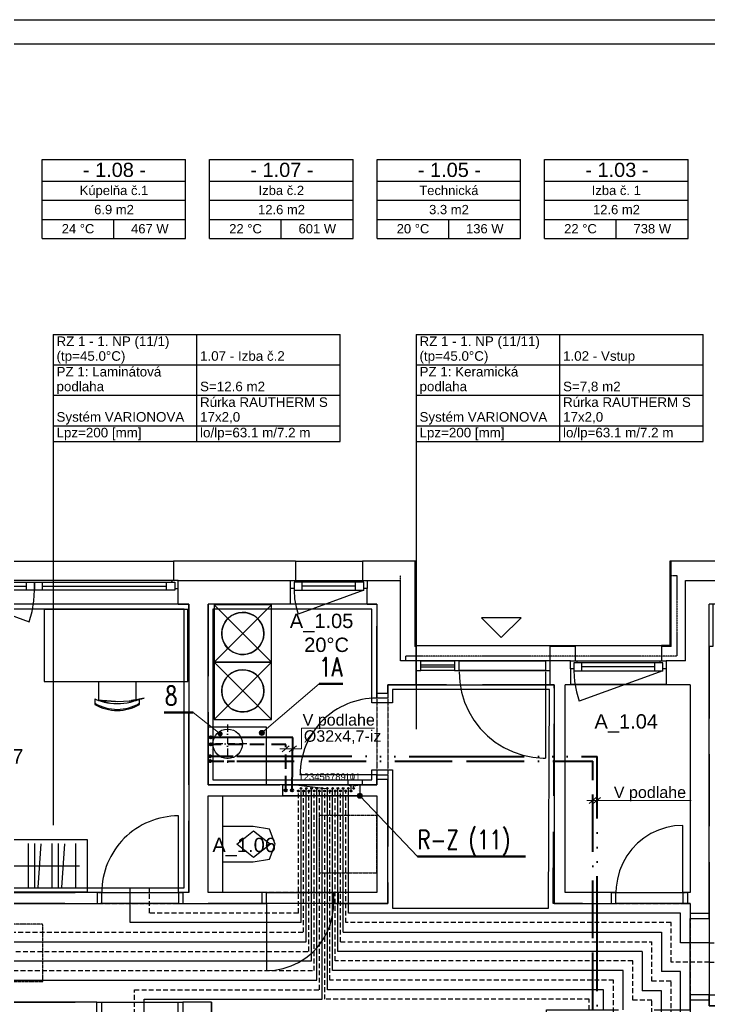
# Model space of a CAD drawing. Header units: millimetres. Extents: x -9498 to 115159, y -2045 to 31741.
# Drawn here: x 4779 to 11984, y 9016 to 19318 of the extents above; entities that cross this region are included whole.
import ezdxf

# ---------------------------------------------------------------- set-up
doc = ezdxf.new("R2010")
doc.units = ezdxf.units.MM
for name, pattern in [('__IARKOVAN___3MM', [6, 3, -3]), ('ACAD_ISO06W100', [36, 24, -3, 0, -3, 0, -3, 0, -3]), ('ACAD_ISO11W100', [33, 12, -3, 12, -3, 0, -3]), ('BODKO__IARKOVAN___3MM', [5, 3, -1, 0, -1]), ('DASH', [75, 50, -25]), ('NAD_ROVINOU_REZU__VIDITE__N___', [6, 3, -1.5, 0, -1.5])]:
    doc.linetypes.add(name, pattern=pattern)
for name, color, linetype in [('1__NP___MIESTNOSTIUK', 7, 'Continuous'), ('1__NP___ROZDE_OVA_E', 7, 'Continuous'), ('DXF_LAYER', 1, 'Continuous'), ('ODVODN__POTRUBIE___PODL__VYK_', 7, 'Continuous'), ('PODLAHOVKA', 7, 'Continuous'), ('POLO_KY', 7, 'Continuous'), ('PR_VODN__POTRUBIE___PODL__VYK_', 7, 'Continuous'), ('TABU_KY', 7, 'Continuous'), ('vyk-vratka-ZARIADENIE', 7, 'Continuous'), ('Z_NA_PRECHODOV_CH_POTRUB_', 7, 'Continuous')]:
    doc.layers.add(name, color=color, linetype=linetype)
doc.layers.add('NETLAC', color=6, linetype='Continuous', plot=False)
for name, color, linetype, lineweight in [('OKRAJOV__DILAT_CIA_PDL', 2, 'Continuous', 30), ('PISMO-R', 6, 'Continuous', 9), ('ROZVOD', 1, 'Continuous', 50), ('vyk-privod-45', 240, 'Continuous', 40), ('vyk-tc-privod', 175, 'ACAD_ISO06W100', 40), ('vyk-tc-vratka', 30, 'ACAD_ISO11W100', 40), ('vyk-vratka_35°C', 132, 'DASH', 40), ('vyk_POPIS', 7, 'Continuous', 20)]:
    doc.layers.add(name, color=color, linetype=linetype, lineweight=lineweight)
doc.styles.add('ARIAL', font='arial.ttf')
doc.styles.add('ISOCPEUR', font='arial.ttf')
doc.styles.add('TEXT125', font='romans.shx', dxfattribs={"width": 0.8, "height": 100})

# ---------------------------------------------------------------- blocks, each defined once
blk = doc.blocks.new('podklad')
at = {"layer": 'DXF_LAYER', "color": 8, "linetype": 'Continuous'}
for p, q in [((13821.995805, -6593.207485), (16221.995805, -6593.207485)), ((17496.996293, -6593.207485), (16221.995805, -6593.207485)), ((16221.995805, -6593.207485), (16221.995805, -6793.207485)), ((17496.996293, -6593.207485), (18196.996293, -6593.207485)), ((17496.996293, -6593.207485), (17496.996293, -6793.207485)), ((18758.996293, -6593.207485), (18196.996293, -6593.207485)), ((18196.996293, -6593.207485), (18196.996293, -6793.207485)), ((18746.996293, -6593.207485), (18746.996293, -7484.883266)), ((18758.996293, -7884.883266), (18758.996293, -6593.207485)), ((22121.996293, -6593.207485), (21409.996293, -6593.207485)), ((21409.996293, -6593.207485), (21409.996293, -7472.883266)), ((21421.996293, -7484.883266), (21421.996293, -6593.207485)), ((16210.995805, -6793.207485), (13832.995805, -6793.207485)), ((16210.995805, -6793.207485), (16200.995805, -6813.207485)), ((16271.995805, -6793.207485), (16210.995805, -6793.207485)), ((16271.995805, -6793.207485), (17446.996293, -6793.207485)), ((16271.995805, -6877.207485), (16271.995805, -6793.207485)), ((17446.996293, -6793.207485), (17507.996293, -6793.207485)), ((17446.996293, -6877.207485), (17446.996293, -6793.207485)), ((17507.996293, -6793.207485), (18185.996293, -6793.207485)), ((17507.996293, -6793.207485), (17516.996293, -6813.207485)), ((18176.996293, -6813.207485), (18185.996293, -6793.207485)), ((18185.996293, -6793.207485), (18246.996293, -6793.207485)), ((18246.996293, -6793.207485), (18596.996293, -6793.207485)), ((18246.996293, -6793.207485), (18246.996293, -6877.207485)), ((18596.996293, -7634.883266), (18596.996293, -6793.207485)), ((21571.996293, -6793.207485), (22071.996293, -6793.207485)), ((21571.996293, -7634.883266), (21571.996293, -6793.207485)), ((13807.995805, -6897.207485), (14713.859574, -7226.914516)), ((14771.995805, -6897.207485), (13807.995805, -6897.207485)), ((13842.995805, -6813.207485), (14771.995805, -6813.207485)), ((13891.995805, -6855.207485), (14687.995805, -6855.207485)), ((14687.995805, -6897.207485), (14687.995805, -6813.207485)), ((14771.995805, -6813.207485), (14771.995805, -6897.207485)), ((14771.995805, -6813.207485), (16200.995805, -6813.207485)), ((14771.995805, -6897.207485), (14771.995805, -6813.207485)), ((16235.995805, -6897.207485), (14771.995805, -6897.207485)), ((14855.995805, -6897.207485), (14855.995805, -6813.207485)), ((14855.995805, -6855.207485), (16151.995805, -6855.207485)), ((16151.995805, -6897.207485), (16151.995805, -6813.207485)), ((16200.995805, -6813.207485), (16235.995805, -6813.207485)), ((16235.995805, -6813.207485), (16235.995805, -6877.207485)), ((16235.995805, -6877.207485), (16235.995805, -6897.207485)), ((16235.995805, -6877.207485), (16271.995805, -6877.207485)), ((16271.995805, -7043.207485), (16271.995805, -6877.207485)), ((17446.996293, -7043.207485), (17446.996293, -6877.207485)), ((17482.996293, -6877.207485), (17446.996293, -6877.207485)), ((17516.996293, -6813.207485), (17482.996293, -6813.207485)), ((17482.996293, -6813.207485), (17482.996293, -6877.207485)), ((17482.996293, -6877.207485), (17482.996293, -6897.207485)), ((17482.996293, -6897.207485), (18210.996293, -6897.207485)), ((18176.996293, -6813.207485), (17516.996293, -6813.207485)), ((18210.996293, -6897.207485), (17526.899613, -7146.19772)), ((17566.996293, -6897.207485), (17566.996293, -6813.207485)), ((18126.996293, -6855.207485), (17566.996293, -6855.207485)), ((18126.996293, -6897.207485), (18126.996293, -6813.207485)), ((18210.996293, -6813.207485), (18176.996293, -6813.207485)), ((18210.996293, -6877.207485), (18210.996293, -6813.207485)), ((18210.996293, -6897.207485), (18210.996293, -6877.207485)), ((18246.996293, -6877.207485), (18210.996293, -6877.207485)), ((18246.996293, -7043.207485), (18246.996293, -6877.207485)), ((16271.995805, -7043.207485), (13771.995805, -7043.207485)), ((14872.041703, -7097.883266), (14872.041703, -7848.328579)), ((16371.995805, -7097.883266), (14872.041703, -7097.883266)), ((16271.995805, -7043.207485), (16384.495805, -7043.207485)), ((16371.995805, -7848.328579), (16371.995805, -7097.883266)), ((16384.495805, -7043.207485), (16384.495805, -10052.883266)), ((17446.996293, -7043.207485), (16584.495805, -7043.207485)), ((16584.495805, -8927.883266), (16584.495805, -7043.207485)), ((17246.996293, -7047.883266), (16646.995805, -7647.883266)), ((16646.995805, -7047.883266), (17246.996293, -7647.883266)), ((17246.996293, -7047.883266), (16646.995805, -7047.883266)), ((16646.995805, -7047.883266), (16646.995805, -7647.883266)), ((17246.996293, -7647.883266), (17246.996293, -7047.883266)), ((18246.996293, -7043.207485), (17446.996293, -7043.207485)), ((18246.996293, -7043.207485), (18346.996293, -7043.207485)), ((18346.996293, -7043.207485), (18346.996293, -7972.883266)), ((22071.996293, -7043.207485), (21821.996293, -7043.207485)), ((21821.996293, -10272.883266), (21821.996293, -7043.207485)), ((19854.708207, -7183.207485), (19443.249223, -7183.207485)), ((19443.249223, -7183.207485), (19648.978715, -7388.936977)), ((19648.978715, -7388.936977), (19854.708207, -7183.207485)), ((18758.996293, -7484.883266), (18746.996293, -7484.883266)), ((18758.996293, -7472.883266), (20158.996293, -7472.883266)), ((20158.996293, -7472.883266), (20421.996293, -7472.883266)), ((20158.996293, -7884.883266), (20158.996293, -7472.883266)), ((20421.996293, -7484.883266), (20158.996293, -7484.883266)), ((20421.996293, -7472.883266), (21321.996293, -7472.883266)), ((20421.996293, -7472.883266), (20421.996293, -7634.883266)), ((21409.996293, -7472.883266), (21321.996293, -7472.883266)), ((21321.996293, -7472.883266), (21321.996293, -7634.883266)), ((21421.996293, -7484.883266), (21321.996293, -7484.883266)), ((17246.996293, -7647.883266), (16646.995805, -8247.883266)), ((16646.995805, -7647.883266), (17246.996293, -8247.883266)), ((17246.996293, -7647.883266), (16646.995805, -7647.883266)), ((16646.995805, -7647.883266), (16646.995805, -8247.883266)), ((16646.995805, -7647.883266), (17246.996293, -7647.883266)), ((17246.996293, -8247.883266), (17246.996293, -7647.883266)), ((18758.996293, -7634.883266), (18596.996293, -7634.883266)), ((18758.995317, -7634.883266), (18758.995317, -7734.883266)), ((18808.995317, -7634.883266), (18758.995317, -7634.883266)), ((20158.996293, -7634.086391), (18758.996293, -7634.086391)), ((18808.995317, -7734.883266), (18808.995317, -7634.883266)), ((18808.995317, -7634.883266), (19158.995317, -7634.883266)), ((18808.995317, -7674.883266), (19158.995317, -7674.883266)), ((18808.995317, -7694.883266), (19158.995317, -7694.883266)), ((19208.995317, -7634.883266), (19158.995317, -7634.883266)), ((19158.995317, -7634.883266), (19158.995317, -7734.883266)), ((19208.995317, -7734.883266), (19208.995317, -7634.883266)), ((19208.995317, -7634.883266), (20108.996293, -7634.883266)), ((20158.996293, -7634.883266), (20108.996293, -7634.883266)), ((20108.996293, -7634.883266), (20108.996293, -7734.883266)), ((20201.996293, -7634.883266), (20158.996293, -7634.883266)), ((20158.996293, -7734.883266), (20158.996293, -7634.883266)), ((20201.996293, -7634.086391), (20201.996293, -7634.883266)), ((20316.996293, -7634.086391), (20201.996293, -7634.086391)), ((20316.996293, -7634.883266), (20316.996293, -7634.086391)), ((20371.996293, -7634.883266), (20316.996293, -7634.883266)), ((20371.996293, -7634.883266), (20432.996293, -7634.883266)), ((20371.996293, -7718.883266), (20371.996293, -7634.883266)), ((20371.996293, -7718.883266), (20371.996293, -7876.957485)), ((20407.996293, -7718.883266), (20371.996293, -7718.883266)), ((20441.996293, -7654.883266), (20407.996293, -7654.883266)), ((20407.996293, -7654.883266), (20407.996293, -7718.883266)), ((20407.996293, -7718.883266), (20407.996293, -7738.883266)), ((20432.996293, -7634.883266), (21310.996293, -7634.883266)), ((20432.996293, -7634.883266), (20441.996293, -7654.883266)), ((21301.996293, -7654.883266), (20441.996293, -7654.883266)), ((20491.996293, -7738.883266), (20491.996293, -7654.883266)), ((21251.996293, -7696.883266), (20491.996293, -7696.883266)), ((21251.996293, -7738.883266), (21251.996293, -7654.883266)), ((21301.996293, -7654.883266), (21310.996293, -7634.883266)), ((21335.996293, -7654.883266), (21301.996293, -7654.883266)), ((21310.996293, -7634.883266), (21371.996293, -7634.883266)), ((21335.996293, -7718.883266), (21335.996293, -7654.883266)), ((21335.996293, -7738.883266), (21335.996293, -7718.883266)), ((21371.996293, -7718.883266), (21335.996293, -7718.883266)), ((21571.996293, -7634.883266), (21371.996293, -7634.883266)), ((21371.996293, -7634.883266), (21371.996293, -7718.883266)), ((21371.996293, -7718.883266), (21371.996293, -7876.957485)), ((18758.995317, -7734.883266), (18808.995317, -7734.883266)), ((19158.995317, -7734.883266), (18808.995317, -7734.883266)), ((19158.995317, -7734.883266), (19208.995317, -7734.883266)), ((20108.996293, -7734.883266), (19208.995317, -7734.883266)), ((19208.996293, -7734.883266), (20108.996293, -7734.883266)), ((20108.996293, -7734.883266), (20158.996293, -7734.883266)), ((20108.996293, -7749.883266), (20108.996293, -8649.883266)), ((20407.996293, -7738.883266), (21335.996293, -7738.883266)), ((21335.996293, -7738.883266), (20463.961137, -8056.277798)), ((14872.041703, -7848.328579), (16371.995805, -7848.328579)), ((15439.728227, -7848.328579), (15439.728227, -8041.707485)), ((15831.728227, -8041.707485), (15831.728227, -7848.328579)), ((18461.996293, -7972.883266), (18461.996293, -7884.883266)), ((18461.996293, -7884.883266), (18758.996293, -7884.883266)), ((18758.995317, -7884.883266), (20158.996293, -7884.883266)), ((20158.996293, -7884.883266), (20201.996293, -7884.883266)), ((20201.996293, -7884.883266), (20201.996293, -10167.883266)), ((20316.996293, -10052.883266), (20316.996293, -7884.883266)), ((21621.996293, -7884.883266), (20316.996293, -7884.883266)), ((20371.996293, -7876.957485), (21371.996293, -7876.957485)), ((21621.996293, -7884.883266), (21621.996293, -10052.883266)), ((15402.746293, -8032.13522), (15402.746293, -8088.996548)), ((15868.71016, -8088.996548), (15868.71016, -8032.13522)), ((18346.996293, -7972.883266), (18461.996293, -7972.883266)), ((18346.996293, -8022.883266), (18346.996293, -7972.883266)), ((18461.996293, -8022.883266), (18346.996293, -8022.883266)), ((18461.996293, -7972.883266), (18461.996293, -8022.883266)), ((15485.824418, -8048.60397), (15476.941117, -8058.503384)), ((15498.641313, -8064.16354), (15510.02559, -8051.477016)), ((15761.431352, -8051.477016), (15772.815629, -8064.16354)), ((15794.515824, -8058.503384), (15785.632035, -8048.60397)), ((16646.995805, -8247.883266), (17246.996293, -8247.883266)), ((18346.996293, -8822.883266), (17546.996293, -8822.883266)), ((18346.996293, -8822.883266), (18461.996293, -8822.883266)), ((18346.996293, -8872.883266), (18346.996293, -8822.883266)), ((18461.996293, -8822.883266), (18461.996293, -8872.883266)), ((18346.996293, -8927.883266), (16584.495805, -8927.883266)), ((18346.996293, -8872.883266), (18346.996293, -8927.883266)), ((18461.996293, -8872.883266), (18346.996293, -8872.883266)), ((18461.996293, -10167.883266), (18461.996293, -8872.883266)), ((16584.495805, -10052.883266), (16584.495805, -9042.883266)), ((16584.495805, -9042.883266), (18346.996293, -9042.883266)), ((16734.495805, -9042.883266), (16734.495805, -10052.883266)), ((18346.996293, -9042.883266), (18346.996293, -10052.883266)), ((16274.495805, -10052.883266), (16274.495805, -9252.883266)), ((17054.496293, -9363.905727), (16734.495805, -9363.905727)), ((21546.996293, -10052.883266), (21546.996293, -9352.883266)), ((13196.995805, -9497.883266), (15321.995805, -9497.883266)), ((14710.120805, -10002.883266), (14710.120805, -9542.883266)), ((14775.745805, -10002.883266), (14775.745805, -9542.883266)), ((14809.701859, -10002.32272), (14841.78975, -9543.443813)), ((14955.745805, -10002.883266), (14955.745805, -9542.883266)), ((15021.370805, -10002.883266), (15021.370805, -9542.883266)), ((15055.326859, -10002.32272), (15087.41475, -9543.443813)), ((15201.370805, -10002.883266), (15201.370805, -9542.883266)), ((15321.995805, -9497.883266), (15321.995805, -10047.883266)), ((13276.995805, -9772.883266), (15241.995805, -9772.883266)), ((16734.495805, -9731.860806), (17054.495317, -9731.860806)), ((15424.495805, -10052.883266), (12194.495805, -10052.883266)), ((15321.995805, -10047.883266), (13196.995805, -10047.883266)), ((15474.495805, -10052.883266), (15424.495805, -10052.883266)), ((15424.495805, -10052.883266), (15424.495805, -10167.883266)), ((15474.495805, -10052.883266), (16274.495805, -10052.883266)), ((15474.495805, -10167.883266), (15474.495805, -10052.883266)), ((16324.495805, -10052.883266), (16274.495805, -10052.883266)), ((16274.495805, -10052.883266), (16274.495805, -10167.883266)), ((16384.495805, -10052.883266), (16324.495805, -10052.883266)), ((16324.495805, -10167.883266), (16324.495805, -10052.883266)), ((16734.495805, -10052.883266), (16584.495805, -10052.883266)), ((17146.996293, -10052.883266), (16734.495805, -10052.883266)), ((17196.996293, -10052.883266), (17146.996293, -10052.883266)), ((17146.996293, -10052.883266), (17146.996293, -10167.883266)), ((17196.996293, -10052.883266), (17896.996293, -10052.883266)), ((17196.996293, -10167.883266), (17196.996293, -10052.883266)), ((17946.996293, -10052.883266), (17896.996293, -10052.883266)), ((17896.996293, -10052.883266), (17896.996293, -10167.883266)), ((18346.996293, -10052.883266), (17946.996293, -10052.883266)), ((17946.996293, -10167.883266), (17946.996293, -10052.883266)), ((20796.996293, -10052.883266), (20316.996293, -10052.883266)), ((20846.996293, -10052.883266), (20796.996293, -10052.883266)), ((20796.996293, -10052.883266), (20796.996293, -10167.883266)), ((20846.996293, -10052.883266), (21546.996293, -10052.883266)), ((20846.996293, -10167.883266), (20846.996293, -10052.883266)), ((21596.996293, -10052.883266), (21546.996293, -10052.883266)), ((21546.996293, -10052.883266), (21546.996293, -10167.883266)), ((21621.996293, -10052.883266), (21596.996293, -10052.883266)), ((21596.996293, -10167.883266), (21596.996293, -10052.883266)), ((12194.495805, -10167.883266), (15424.495805, -10167.883266)), ((15424.495805, -10167.883266), (15474.495805, -10167.883266)), ((16274.495805, -10167.883266), (15474.495805, -10167.883266)), ((16274.495805, -10167.883266), (16324.495805, -10167.883266)), ((16324.495805, -10167.883266), (17146.996293, -10167.883266)), ((17146.996293, -10167.883266), (17196.996293, -10167.883266)), ((17896.996293, -10167.883266), (17196.996293, -10167.883266)), ((17196.996293, -10167.883266), (17196.996293, -10867.883266)), ((17896.996293, -10167.883266), (17946.996293, -10167.883266)), ((17946.996293, -10167.883266), (18461.996293, -10167.883266)), ((20201.996293, -10167.883266), (20796.996293, -10167.883266)), ((20796.996293, -10167.883266), (20846.996293, -10167.883266)), ((21546.996293, -10167.883266), (20846.996293, -10167.883266)), ((21546.996293, -10167.883266), (21596.996293, -10167.883266)), ((21596.996293, -10167.883266), (21621.996293, -10167.883266)), ((21621.996293, -10167.883266), (21621.996293, -10272.883266)), ((21821.996293, -10272.883266), (21621.996293, -10272.883266)), ((21621.996293, -10272.883266), (21621.996293, -10322.883266)), ((21821.996293, -10322.883266), (21821.996293, -10272.883266)), ((21621.996293, -11122.883266), (21621.996293, -10322.883266)), ((21621.996293, -10322.883266), (21821.996293, -10322.883266)), ((21821.996293, -10322.883266), (21821.996293, -11122.883266)), ((21821.996293, -11122.883266), (21621.996293, -11122.883266)), ((21621.996293, -11122.883266), (21621.996293, -11172.883266)), ((21821.996293, -11172.883266), (21821.996293, -11122.883266)), ((21821.996293, -11122.883266), (22621.996293, -11122.883266)), ((15421.995805, -11197.883266), (13696.995805, -11197.883266)), ((15421.995805, -11197.883266), (15471.995805, -11197.883266)), ((15421.995805, -11397.883266), (15421.995805, -11197.883266)), ((15471.995805, -11197.883266), (16271.995805, -11197.883266)), ((15471.995805, -11197.883266), (15471.995805, -11397.883266)), ((16271.995805, -11197.883266), (16321.995805, -11197.883266)), ((16271.995805, -11397.883266), (16271.995805, -11197.883266)), ((16621.995805, -11197.883266), (16321.995805, -11197.883266)), ((16321.995805, -11197.883266), (16321.995805, -11397.883266)), ((16621.995805, -11837.883266), (16621.995805, -11197.883266)), ((21621.996293, -11172.883266), (21621.996293, -11435.383266)), ((21621.996293, -11172.883266), (21821.996293, -11172.883266)), ((21821.996293, -11235.383266), (21821.996293, -11172.883266)), ((24821.996293, -11235.383266), (21821.996293, -11235.383266))]:
    blk.add_line(p, q, dxfattribs=at)
at = {"layer": 'DXF_LAYER', "color": 8, "linetype": 'NAD_ROVINOU_REZU__VIDITE__N___'}
for p, q in [((18596.996293, -7634.086391), (18596.996293, -6743.207485)), ((21411.996293, -6743.207485), (21484.496293, -6743.207485)), ((21484.496293, -6743.207485), (21484.496293, -7584.883266)), ((21484.496293, -7584.883266), (18646.996293, -7584.883266)), ((18646.996293, -7584.883266), (18646.996293, -7634.086391)), ((18646.996293, -7634.086391), (18596.996293, -7634.086391))]:
    blk.add_line(p, q, dxfattribs=at)
at = {"layer": 'DXF_LAYER', "color": 8, "linetype": 'BODKO__IARKOVAN___3MM'}
for p, q in [((18346.996293, -7972.883266), (18346.996293, -8872.883266)), ((18461.996293, -7972.883266), (18461.996293, -8872.883266)), ((15424.495805, -10052.883266), (16324.495805, -10052.883266)), ((17946.996293, -10052.883266), (17146.996293, -10052.883266)), ((20796.996293, -10052.883266), (21596.996293, -10052.883266)), ((15424.495805, -10167.883266), (16324.495805, -10167.883266)), ((17946.996293, -10167.883266), (17146.996293, -10167.883266)), ((20796.996293, -10167.883266), (21596.996293, -10167.883266)), ((21621.996293, -10272.883266), (21621.996293, -11172.883266)), ((21821.996293, -10272.883266), (21821.996293, -11172.883266)), ((15421.995805, -11197.883266), (16321.995805, -11197.883266))]:
    blk.add_line(p, q, dxfattribs=at)
at = {"layer": 'DXF_LAYER', "color": 8, "linetype": '__IARKOVAN___3MM'}
for p, q in [((17746.996293, -9247.883266), (17746.996293, -9847.883266)), ((18346.996293, -9247.883266), (17746.996293, -9247.883266)), ((18346.996293, -9847.883266), (18346.996293, -9247.883266)), ((17746.996293, -9847.883266), (18346.996293, -9847.883266)), ((14859.495805, -10382.883266), (14259.495805, -10382.883266)), ((14859.495805, -10982.883266), (14859.495805, -10382.883266)), ((14259.495805, -10982.883266), (14859.495805, -10982.883266))]:
    blk.add_line(p, q, dxfattribs=at)
at = {"layer": 'DXF_LAYER', "color": 8, "linetype": 'Continuous'}
for points in [[(14713.859574, -7226.915493), (14746.274613, -7118.406704), (14746.274613, -7118.406704), (14765.740922, -7006.845181), (14771.995805, -6897.207485)], [(17482.996293, -6897.207485), (17488.518754, -6986.710415), (17488.518754, -6986.710415), (17505.004106, -7074.855923), (17526.899613, -7146.19772)], [(17166.996293, -7347.883266), (17163.561723, -7309.162563), (17163.561723, -7309.162563), (17153.36641, -7271.651821), (17136.728715, -7236.519985), (17114.166215, -7204.865688), (17086.384965, -7177.675259), (17054.253129, -7155.800259), (17018.771684, -7139.921352), (16981.049027, -7130.534634), (16942.263871, -7127.934048), (16903.627152, -7132.200649), (16866.342973, -7143.200649), (16831.577348, -7160.590298), (16800.415727, -7183.827602), (16773.829789, -7212.186977), (16752.650102, -7244.783657), (16737.538285, -7280.59811), (16728.965531, -7318.513149), (16727.199906, -7357.345181), (16732.296098, -7395.88229), (16744.095414, -7432.920376), (16762.229692, -7467.304165), (16786.132035, -7497.958462), (16815.05684, -7523.928188), (16848.100785, -7544.401821), (16884.231645, -7558.739712), (16922.322465, -7566.495571), (16961.183793, -7567.425259), (16999.602738, -7561.501431), (17036.378129, -7548.907681), (17070.363481, -7530.03854), (17100.49727, -7505.481899), (17125.839067, -7476.005337), (17145.596879, -7442.528774), (17159.154496, -7406.097134), (17166.08809, -7367.84811), (17166.996293, -7347.883266)], [(17166.996293, -7947.883266), (17163.561723, -7909.162563), (17163.561723, -7909.162563), (17153.36641, -7871.651821), (17136.728715, -7836.519985), (17114.166215, -7804.865688), (17086.384965, -7777.675259), (17054.253129, -7755.800259), (17018.771684, -7739.921352), (16981.049027, -7730.534634), (16942.263871, -7727.934048), (16903.627152, -7732.200649), (16866.342973, -7743.200649), (16831.577348, -7760.590298), (16800.415727, -7783.827602), (16773.829789, -7812.186977), (16752.650102, -7844.783657), (16737.538285, -7880.59811), (16728.965531, -7918.513149), (16727.199906, -7957.345181), (16732.296098, -7995.88229), (16744.095414, -8032.920376), (16762.229692, -8067.304165), (16786.132035, -8097.958462), (16815.05684, -8123.928188), (16848.100785, -8144.401821), (16884.231645, -8158.739712), (16922.322465, -8166.495571), (16961.183793, -8167.425259), (16999.602738, -8161.501431), (17036.378129, -8148.907681), (17070.363481, -8130.03854), (17100.49727, -8105.481899), (17125.839067, -8076.005337), (17145.596879, -8042.528774), (17159.154496, -8006.097134), (17166.08809, -7967.84811), (17166.996293, -7947.883266)], [(19208.996293, -7749.883266), (19215.346879, -7856.612759), (19215.346879, -7856.612759), (19234.30977, -7961.835415), (19265.617387, -8064.067837), (19308.827348, -8161.864712), (19363.329301, -8253.849087), (19428.355668, -8338.720181), (19502.987504, -8415.280727), (19586.172074, -8482.450649), (19676.735551, -8539.281704), (19773.398637, -8584.97311), (19874.799027, -8618.877407), (19979.504106, -8640.519009), (20086.036332, -8649.590298), (20108.99727, -8649.883266)], [(20407.996293, -7738.883266), (20414.469926, -7848.301235), (20414.469926, -7848.301235), (20433.799027, -7956.192837), (20463.961137, -8056.277798)], [(15761.430863, -8051.477016), (15893.160356, -8029.559048), (15785.632035, -8048.60397)], [(15785.632035, -8048.60397), (15916.876176, -8023.945766), (15831.728227, -8041.707485)], [(15439.728227, -8041.707485), (15572.442094, -8056.540493), (15485.824418, -8048.60397)], [(15476.940629, -8058.503384), (15550.612504, -8074.204556), (15498.640824, -8064.16354)], [(15485.824418, -8048.60397), (15619.024125, -8058.134243), (15510.02559, -8051.477016)], [(15510.02559, -8051.477016), (15643.395219, -8058.22897), (15643.395219, -8058.22897), (15761.430863, -8051.477016)], [(15772.815629, -8064.16354), (15844.770707, -8041.881313), (15794.515824, -8058.503384)], [(21546.996293, -9352.883266), (21460.14766, -9358.29147), (21460.14766, -9358.29147), (21374.640824, -9374.434048), (21291.797074, -9401.060024), (21212.89766, -9437.759243), (21139.160356, -9483.963345), (21071.725785, -9538.958462), (21011.635942, -9601.895962), (20959.818559, -9671.802212), (20917.075395, -9747.59811), (20884.065629, -9828.110806), (20861.300004, -9912.097134), (20849.131059, -9998.259243), (20846.996293, -10052.883266)], [(17196.996293, -10867.883266), (17283.844926, -10862.475063), (17283.844926, -10862.475063), (17369.351762, -10846.332485), (17452.194535, -10819.706509), (17531.094926, -10783.008266), (17604.831254, -10736.804165), (17672.265824, -10681.808071), (17732.356645, -10618.870571), (17784.174027, -10548.964321), (17826.917192, -10473.169399), (17859.926957, -10392.655727), (17882.692582, -10308.669399), (17894.861527, -10222.508266), (17896.996293, -10167.883266)]]:
    blk.add_lwpolyline(points, dxfattribs=at)
for points in [[(17285.395707, -9547.883266, 0), (17226.729692, -9391.471157, 0), (17054.496293, -9363.905727, 0)], [(16885.325395, -9547.883266, 0), (17060.360551, -9409.872524, 0)], [(17060.360551, -9409.872524, 0), (17235.395707, -9547.883266, 0)], [(17060.360551, -9685.894009, 0), (16885.325395, -9547.883266, 0)], [(17054.495317, -9731.860806, 0), (17226.729692, -9704.295376, 0), (17285.395707, -9547.883266, 0)], [(17235.395707, -9547.883266, 0), (17060.360551, -9685.894009, 0)]]:
    blk.add_polyline3d(points, dxfattribs=at)
for centre, radius, start, end in [((15635.728227, -7494.143032), 586.27301, 246.584555, 254.285621), ((15635.728227, -7494.143032), 586.27301, 285.714381, 293.415446), ((18346.996293, -8822.883266), 800, 89.999992, 180.000001), ((15635.728227, -7680.543423), 459.842987, 239.558694, 300.441307), ((15635.728227, -7692.543423), 459.842987, 239.558694, 300.441307), ((15635.728227, -7494.143032), 586.27301, 256.477428, 283.522573), ((16274.495805, -10052.883266), 800, 90.000003, 180.000005)]:
    blk.add_arc(centre, radius, start, end, dxfattribs=at)
blk = doc.blocks.new('N25')
at = {"layer": 'vyk-vratka-ZARIADENIE', "lineweight": 30}
blk.add_circle((42085, 49599), 154, dxfattribs=at)
blk.add_circle((42085, 49599), 154, dxfattribs=at)
blk = doc.blocks.new('UK_VALUL')
at = {"layer": 'PISMO-R'}
h = blk.add_hatch(color=0, dxfattribs=at)
h.dxf.hatch_style = 1
h.paths.add_polyline_path([(6880.9, 11835.6, 0.3240802), (6899, 11860.5, 0.4142136), (6872.7, 11886.7), (6872.7, 11860.5)])
h.paths.add_polyline_path([(6880.9, 11835.6), (6872.7, 11860.5), (6846.5, 11860.5, 0.5104825)])
h.paths.add_polyline_path([(6846.5, 11860.5), (6872.7, 11860.5), (6872.7, 11886.7, 0.4142136)])
h = blk.add_hatch(color=0, dxfattribs=at)
h.dxf.hatch_style = 1
h.paths.add_polyline_path([(7300.3, 11894.6, 0.3240802), (7282.2, 11869.7, 0.4142136), (7308.5, 11843.5), (7308.5, 11869.7)])
h.paths.add_polyline_path([(7300.3, 11894.6), (7308.5, 11869.7), (7334.7, 11869.7, 0.5104825)])
h.paths.add_polyline_path([(7334.7, 11869.7), (7308.5, 11869.7), (7308.5, 11843.5, 0.4142136)])
h = blk.add_hatch(color=0, dxfattribs=at)
h.dxf.hatch_style = 1
h.paths.add_polyline_path([(7300.3, 11894.6, 0.3240802), (7282.2, 11869.7, 0.4142136), (7308.5, 11843.5), (7308.5, 11869.7)])
h.paths.add_polyline_path([(7300.3, 11894.6), (7308.5, 11869.7), (7334.7, 11869.7, 0.5104825)])
h.paths.add_polyline_path([(7334.7, 11869.7), (7308.5, 11869.7), (7308.5, 11843.5, 0.4142136)])
h = blk.add_hatch(color=0, dxfattribs=at)
h.dxf.hatch_style = 1
h.paths.add_polyline_path([(8339.7, 11238.8, -0.3240802), (8357.8, 11213.9, -0.4142136), (8331.5, 11187.6), (8331.5, 11213.9)])
h.paths.add_polyline_path([(8339.7, 11238.8), (8331.5, 11213.9), (8305.3, 11213.9, -0.5104825)])
h.paths.add_polyline_path([(8305.3, 11213.9), (8331.5, 11213.9), (8331.5, 11187.6, -0.4142136)])
h = blk.add_hatch(color=0, dxfattribs=at)
h.dxf.hatch_style = 1
h.paths.add_polyline_path([(8339.7, 11238.8, -0.3240802), (8357.8, 11213.9, -0.4142136), (8331.5, 11187.6), (8331.5, 11213.9)])
h.paths.add_polyline_path([(8339.7, 11238.8), (8331.5, 11213.9), (8305.3, 11213.9, -0.5104825)])
h.paths.add_polyline_path([(8305.3, 11213.9), (8331.5, 11213.9), (8331.5, 11187.6, -0.4142136)])
at = {"linetype": 'BODKO__IARKOVAN___3MM', "ltscale": 25}
for p, q in [((6950.6, 11956.9), (6950.6, 11556.9)), ((7150.6, 11756.9), (6750.6, 11756.9))]:
    blk.add_line(p, q, dxfattribs=at)
at = {"lineweight": 30}
blk.add_lwpolyline([(7359, 11928.9), (6746.5, 11928.9), (6746.5, 11328.9), (7359, 11328.9)], close=True, dxfattribs=at)
at = {"layer": '1__NP___ROZDE_OVA_E', "color": 172, "linetype": 'DASH'}
for p, q in [((6785.5, 11697), (6784.5, 11697)), ((7625.4, 11269.6), (7624.4, 11269.6)), ((7635.5, 11270.2), (7634.5, 11270.2)), ((7635.5, 11270.2), (7634.5, 11270.2)), ((8322.5, 11270.2), (8323.5, 11270.2))]:
    blk.add_line(p, q, dxfattribs=at)
at = {"layer": '1__NP___ROZDE_OVA_E', "color": 92}
for p, q in [((7504.5, 11329.2), (7504.5, 11329.2)), ((7576.5, 11329.2), (7576.5, 11329.2)), ((8381.5, 11329.2), (8381.5, 11329.2)), ((8509.5, 11329.2), (8509.5, 11329.2)), ((8339.6, 11199.2), (8339.6, 11199.2)), ((8509.5, 11199.2), (8509.5, 11199.2))]:
    blk.add_line(p, q, dxfattribs=at)
at = {"layer": '1__NP___ROZDE_OVA_E', "color": 12}
for p, q in [((7635.5, 11290.2), (7634.5, 11290.2)), ((7635.5, 11290.2), (7634.5, 11290.2)), ((8322.5, 11290.2), (8323.5, 11290.2))]:
    blk.add_line(p, q, dxfattribs=at)
at = {"layer": '1__NP___ROZDE_OVA_E', "color": 92}
for points in [[(7576.5, 11329.2), (8331.5, 11329.2), (8331.5, 11213.9), (7526.5, 11213.9), (7526.5, 11329.2)], [(7526.5, 11329.2), (8331.5, 11329.2), (8331.5, 11213.9), (7526.5, 11213.9), (7526.5, 11329.2)]]:
    blk.add_lwpolyline(points, dxfattribs=at)
at = {"layer": 'DXF_LAYER', "color": 9, "linetype": 'Continuous'}
blk.add_line((7346.5, 11328.9), (6746.5, 11328.9), dxfattribs=at)
blk.add_line((7346.5, 11328.9), (6746.5, 11328.9), dxfattribs=at)
at = {"layer": 'DXF_LAYER', "color": 8, "linetype": 'Continuous'}
for centre in [(7109, 12908.9), (7109, 12308.9)]:
    blk.add_circle(centre, 220, dxfattribs=at)
at = {"layer": 'ODVODN__POTRUBIE___PODL__VYK_', "color": 172, "linetype": 'DASH'}
for p, q in [((8212, 11328.9), (8212, 11378.9)), ((7690.5, 9988.9), (7690.5, 11264.2)), ((7745.5, 9788.9), (7745.5, 11264.2)), ((7800.5, 9588.9), (7800.5, 11264.2)), ((7855.5, 9388.9), (7855.5, 11264.2)), ((7910.5, 9188.9), (7910.5, 11264.2)), ((7965.5, 9088.9), (7965.5, 11264.2)), ((8020.5, 9288.9), (8020.5, 11264.2)), ((8075.5, 9488.9), (8075.5, 11264.2)), ((8130.5, 9688.9), (8130.5, 11264.2)), ((8185.5, 9888.9), (8185.5, 11264.2)), ((8212, 11328.9), (8240.5, 11314.2)), ((8240.5, 11264.2), (8240.5, 11314.2)), ((6133, 10203.9), (6133, 10253.9)), ((6133, 9988.9), (6133, 10203.9)), ((7690.5, 9988.9), (6133, 9988.9)), ((2963, 9788.9), (7745.5, 9788.9)), ((11584, 9888.9), (8185.5, 9888.9)), ((11584, 9477.4), (11584, 9888.9)), ((8130.5, 9688.9), (11384, 9688.9)), ((11384, 9278.2), (11384, 9688.9)), ((3163, 9588.9), (7800.5, 9588.9)), ((11184, 9488.9), (8075.5, 9488.9)), ((11184, 9078.2), (11184, 9488.9)), ((3363, 9388.9), (7855.5, 9388.9)), ((11984, 9477.4), (11584, 9477.4)), ((11984, 9477.4), (12034, 9477.4)), ((10984, 9288.9), (8020.5, 9288.9)), ((10984, 8878.2), (10984, 9288.9)), ((11584, 9278.2), (11384, 9278.2)), ((11584, 8021.4), (11584, 9278.2)), ((5978, 9188.9), (7910.5, 9188.9)), ((5978, 8858.9), (5978, 9188.9)), ((10730, 9088.9), (7965.5, 9088.9)), ((10730, 8978.9), (10730, 9088.9)), ((11384, 9078.2), (11184, 9078.2)), ((11384, 7821.4), (11384, 9078.2))]:
    blk.add_line(p, q, dxfattribs=at)
for points in [[(7690.5, 11264.2), (7690.5, 11264.2), (7690.5, 11264.2), (7690.5, 11264.2), (7690.5, 11264.2), (7690.5, 11264.2)], [(7745.5, 11264.2), (7745.5, 11264.2), (7745.5, 11264.2), (7745.5, 11264.2), (7745.5, 11264.2), (7745.5, 11264.2)], [(7800.5, 11264.2), (7800.5, 11264.2), (7800.5, 11264.2), (7800.5, 11264.2), (7800.5, 11264.2), (7800.5, 11264.2)], [(7855.5, 11264.2), (7855.5, 11264.2), (7855.5, 11264.2), (7855.5, 11264.2), (7855.5, 11264.2), (7855.5, 11264.2)], [(7910.5, 11264.2), (7910.5, 11264.2), (7910.5, 11264.2), (7910.5, 11264.2), (7910.5, 11264.2), (7910.5, 11264.2)], [(7965.5, 11264.2), (7965.5, 11264.2), (7965.5, 11264.2), (7965.5, 11264.2), (7965.5, 11264.2), (7965.5, 11264.2)], [(8020.5, 11264.2), (8020.5, 11264.2), (8020.5, 11264.2), (8020.5, 11264.2), (8020.5, 11264.2), (8020.5, 11264.2)], [(8075.5, 11264.2), (8075.5, 11264.2), (8075.5, 11264.2), (8075.5, 11264.2), (8075.5, 11264.2), (8075.5, 11264.2)], [(8130.5, 11264.2), (8130.5, 11264.2), (8130.5, 11264.2), (8130.5, 11264.2), (8130.5, 11264.2), (8130.5, 11264.2)], [(8185.5, 11264.2), (8185.5, 11264.2), (8185.5, 11264.2), (8185.5, 11264.2), (8185.5, 11264.2), (8185.5, 11264.2)], [(8212, 11328.9), (8212, 11328.9), (8212, 11328.9), (8212, 11328.9)], [(8240.5, 11314.2), (8240.5, 11314.2), (8240.5, 11314.2), (8240.5, 11314.2)], [(8240.5, 11264.2), (8240.5, 11264.2), (8240.5, 11264.2), (8240.5, 11264.2), (8240.5, 11264.2), (8240.5, 11264.2)], [(7690.5, 9988.9), (7690.5, 9988.9), (7690.5, 9988.9), (7690.5, 9988.9), (7690.5, 9988.9), (7690.5, 9988.9)], [(7745.5, 9788.9), (7745.5, 9788.9), (7745.5, 9788.9), (7745.5, 9788.9), (7745.5, 9788.9), (7745.5, 9788.9)], [(8185.5, 9888.9), (8185.5, 9888.9), (8185.5, 9888.9), (8185.5, 9888.9), (8185.5, 9888.9), (8185.5, 9888.9)], [(11584, 9888.9), (11584, 9888.9), (11584, 9888.9), (11584, 9888.9), (11584, 9888.9), (11584, 9888.9)], [(8130.5, 9688.9), (8130.5, 9688.9), (8130.5, 9688.9), (8130.5, 9688.9), (8130.5, 9688.9), (8130.5, 9688.9)], [(11384, 9688.9), (11384, 9688.9), (11384, 9688.9), (11384, 9688.9), (11384, 9688.9), (11384, 9688.9)], [(7800.5, 9588.9), (7800.5, 9588.9), (7800.5, 9588.9), (7800.5, 9588.9), (7800.5, 9588.9), (7800.5, 9588.9)], [(8075.5, 9488.9), (8075.5, 9488.9), (8075.5, 9488.9), (8075.5, 9488.9), (8075.5, 9488.9), (8075.5, 9488.9)], [(11184, 9488.9), (11184, 9488.9), (11184, 9488.9), (11184, 9488.9), (11184, 9488.9), (11184, 9488.9)], [(7855.5, 9388.9), (7855.5, 9388.9), (7855.5, 9388.9), (7855.5, 9388.9), (7855.5, 9388.9), (7855.5, 9388.9)], [(11584, 9477.4), (11584, 9477.4), (11584, 9477.4), (11584, 9477.4), (11584, 9477.4)], [(8020.5, 9288.9), (8020.5, 9288.9), (8020.5, 9288.9), (8020.5, 9288.9), (8020.5, 9288.9), (8020.5, 9288.9)], [(10984, 9288.9), (10984, 9288.9), (10984, 9288.9), (10984, 9288.9), (10984, 9288.9), (10984, 9288.9)], [(11384, 9278.2), (11384, 9278.2), (11384, 9278.2), (11384, 9278.2), (11384, 9278.2), (11384, 9278.2)], [(11584, 9278.2), (11584, 9278.2), (11584, 9278.2), (11584, 9278.2), (11584, 9278.2), (11584, 9278.2)], [(5978, 9188.9), (5978, 9188.9), (5978, 9188.9), (5978, 9188.9), (5978, 9188.9), (5978, 9188.9)], [(7910.5, 9188.9), (7910.5, 9188.9), (7910.5, 9188.9), (7910.5, 9188.9), (7910.5, 9188.9), (7910.5, 9188.9)], [(7965.5, 9088.9), (7965.5, 9088.9), (7965.5, 9088.9), (7965.5, 9088.9), (7965.5, 9088.9), (7965.5, 9088.9)], [(10730, 9088.9), (10730, 9088.9), (10730, 9088.9), (10730, 9088.9), (10730, 9088.9), (10730, 9088.9)], [(11184, 9078.2), (11184, 9078.2), (11184, 9078.2), (11184, 9078.2), (11184, 9078.2), (11184, 9078.2)], [(11384, 9078.2), (11384, 9078.2), (11384, 9078.2), (11384, 9078.2), (11384, 9078.2), (11384, 9078.2)]]:
    blk.add_lwpolyline(points, dxfattribs=at)
for centre in [(7690.5, 11264.2), (7745.5, 11264.2), (7800.5, 11264.2), (7855.5, 11264.2), (7910.5, 11264.2), (7965.5, 11264.2), (8020.5, 11264.2), (8075.5, 11264.2), (8130.5, 11264.2), (8185.5, 11264.2), (8240.5, 11264.2)]:
    blk.add_circle(centre, 8.5, dxfattribs=at)
at = {"layer": 'OKRAJOV__DILAT_CIA_PDL', "color": 0, "linetype": 'DASH', "ltscale": 15}
for points in [[(2356.5, 13213.6), (2356.5, 10203.9), (6546.5, 10203.9), (6546.5, 13213.6), (2356.5, 13213.6)], [(2356.5, 9058.9), (6784, 9058.9), (6784, 8428.9), (10284, 8418.9), (10284, 8978.9), (11784, 8978.9), (11784, 10088.9), (10354, 10088.9), (10364, 12371.9), (8624, 12371.9), (8624, 12233.9), (8509, 12233.9), (8509, 13213.6), (6746.5, 13213.6), (6746.5, 11328.9), (8509, 11328.9), (8509, 11433.9), (8624, 11433.9), (8624, 10088.9), (2356.5, 10088.9), (2356.5, 9058.9)], [(12022, 13213.6), (12022, 12771.9), (11984, 12771.9), (11984, 9021.4), (14984, 9021.4), (14984, 13213.6), (12022, 13213.6)]]:
    blk.add_lwpolyline(points, dxfattribs=at)
at = {"layer": 'PISMO-R', "color": 0}
for p, q in [((7906.9, 12383.2), (7308.5, 11869.7)), ((6591.9, 12083.8), (6872.7, 11860.5)), ((8935, 10580.7), (8331.5, 11213.9))]:
    blk.add_line(p, q, dxfattribs=at)
for centre in [(7308.5, 11869.7), (7308.5, 11869.7), (8331.5, 11213.9), (8331.5, 11213.9)]:
    blk.add_circle(centre, 26.2, dxfattribs=at)
at = {"layer": 'PODLAHOVKA', "color": 92}
for points in [[(2406.5, 13163.6), (2406.5, 10253.9), (6496.5, 10253.9), (6496.5, 13163.6), (2406.5, 13163.6)], [(10303.7, 10038.9), (10313.7, 12321.9), (8674, 12321.9), (8674, 12183.9), (8459, 12183.9), (8459, 13163.6), (6796.5, 13163.6), (6796.5, 11378.9), (8459, 11378.9), (8459, 11483.9), (8674, 11483.9), (8674, 10038.9), (8674, 10038.9), (10303.7, 10038.9)]]:
    blk.add_lwpolyline(points, dxfattribs=at)
at = {"layer": 'POLO_KY', "color": 7}
blk.add_line((7979, 11286.2), (7635.5, 11329.2), dxfattribs=at)
at = {"layer": 'PR_VODN__POTRUBIE___PODL__VYK_', "color": 12}
for p, q in [((8362, 11328.9), (8362, 11378.9)), ((7718, 9888.9), (7718, 11290.2)), ((7773, 9688.9), (7773, 11290.2)), ((7828, 9488.9), (7828, 11290.2)), ((7883, 9288.9), (7883, 11290.2)), ((7938, 9088.9), (7938, 11290.2)), ((7993, 9188.9), (7993, 11290.2)), ((8048, 9388.9), (8048, 11290.2)), ((8103, 9588.9), (8103, 11290.2)), ((8158, 9788.9), (8158, 11290.2)), ((8213, 9988.9), (8213, 11290.2)), ((8362, 11328.9), (8268, 11314.2)), ((8268, 11290.2), (8268, 11314.2)), ((5933, 10203.9), (5933, 10253.9)), ((5933, 9888.9), (5933, 10203.9)), ((11684, 9988.9), (8213, 9988.9)), ((11684, 9677.4), (11684, 9988.9)), ((7718, 9888.9), (5933, 9888.9)), ((8158, 9788.9), (11484, 9788.9)), ((11484, 9788.9), (11484, 9378.2)), ((3063, 9688.9), (7773, 9688.9)), ((11284, 9588.9), (8103, 9588.9)), ((11284, 9588.9), (11284, 9178.2)), ((11984, 9677.4), (11684, 9677.4)), ((11984, 9677.4), (12034, 9677.4)), ((3263, 9488.9), (7828, 9488.9)), ((11084, 9388.9), (8048, 9388.9)), ((11084, 8978.2), (11084, 9388.9)), ((11684, 9378.2), (11484, 9378.2)), ((11684, 8121.4), (11684, 9378.2)), ((3563, 9288.9), (7883, 9288.9)), ((10880, 9188.9), (7993, 9188.9)), ((10880, 8978.9), (10880, 9188.9)), ((11484, 9178.2), (11284, 9178.2)), ((11484, 7921.4), (11484, 9178.2)), ((6078, 9088.9), (7938, 9088.9)), ((6078, 8858.9), (6078, 9088.9))]:
    blk.add_line(p, q, dxfattribs=at)
for points in [[(7718, 11290.2), (7718, 11290.2), (7718, 11290.2), (7718, 11290.2), (7718, 11290.2), (7718, 11290.2)], [(7773, 11290.2), (7773, 11290.2), (7773, 11290.2), (7773, 11290.2), (7773, 11290.2), (7773, 11290.2)], [(7828, 11290.2), (7828, 11290.2), (7828, 11290.2), (7828, 11290.2), (7828, 11290.2), (7828, 11290.2)], [(7883, 11290.2), (7883, 11290.2), (7883, 11290.2), (7883, 11290.2), (7883, 11290.2), (7883, 11290.2)], [(7938, 11290.2), (7938, 11290.2), (7938, 11290.2), (7938, 11290.2), (7938, 11290.2), (7938, 11290.2)], [(7993, 11290.2), (7993, 11290.2), (7993, 11290.2), (7993, 11290.2), (7993, 11290.2), (7993, 11290.2)], [(8048, 11290.2), (8048, 11290.2), (8048, 11290.2), (8048, 11290.2), (8048, 11290.2), (8048, 11290.2)], [(8103, 11290.2), (8103, 11290.2), (8103, 11290.2), (8103, 11290.2), (8103, 11290.2), (8103, 11290.2)], [(8158, 11290.2), (8158, 11290.2), (8158, 11290.2), (8158, 11290.2), (8158, 11290.2), (8158, 11290.2)], [(8213, 11290.2), (8213, 11290.2), (8213, 11290.2), (8213, 11290.2), (8213, 11290.2), (8213, 11290.2)], [(8268, 11314.2), (8268, 11314.2), (8268, 11314.2), (8268, 11314.2), (8268, 11314.2)], [(8268, 11290.2), (8268, 11290.2), (8268, 11290.2), (8268, 11290.2), (8268, 11290.2), (8268, 11290.2)], [(8362, 11328.9), (8362, 11328.9), (8362, 11328.9), (8362, 11328.9), (8362, 11328.9)], [(8213, 9988.9), (8213, 9988.9), (8213, 9988.9), (8213, 9988.9), (8213, 9988.9), (8213, 9988.9)], [(11684, 9988.9), (11684, 9988.9), (11684, 9988.9), (11684, 9988.9), (11684, 9988.9), (11684, 9988.9)], [(5983, 9888.9), (5983, 9888.9), (5983, 9888.9), (5983, 9888.9), (5983, 9888.9), (5983, 9888.9)], [(7718, 9888.9), (7718, 9888.9), (7718, 9888.9), (7718, 9888.9), (7718, 9888.9), (7718, 9888.9)], [(8158, 9788.9), (8158, 9788.9), (8158, 9788.9), (8158, 9788.9), (8158, 9788.9)], [(11484, 9788.9), (11484, 9788.9), (11484, 9788.9), (11484, 9788.9), (11484, 9788.9), (11484, 9788.9)], [(7773, 9688.9), (7773, 9688.9), (7773, 9688.9), (7773, 9688.9), (7773, 9688.9), (7773, 9688.9)], [(8103, 9588.9), (8103, 9588.9), (8103, 9588.9), (8103, 9588.9), (8103, 9588.9), (8103, 9588.9)], [(11284, 9588.9), (11284, 9588.9), (11284, 9588.9), (11284, 9588.9), (11284, 9588.9), (11284, 9588.9)], [(11684, 9677.4), (11684, 9677.4), (11684, 9677.4), (11684, 9677.4), (11684, 9677.4)], [(7828, 9488.9), (7828, 9488.9), (7828, 9488.9), (7828, 9488.9), (7828, 9488.9), (7828, 9488.9)], [(8048, 9388.9), (8048, 9388.9), (8048, 9388.9), (8048, 9388.9), (8048, 9388.9), (8048, 9388.9)], [(11084, 9388.9), (11084, 9388.9), (11084, 9388.9), (11084, 9388.9), (11084, 9388.9), (11084, 9388.9)], [(11484, 9378.2), (11484, 9378.2), (11484, 9378.2), (11484, 9378.2), (11484, 9378.2), (11484, 9378.2)], [(11684, 9378.2), (11684, 9378.2), (11684, 9378.2), (11684, 9378.2), (11684, 9378.2), (11684, 9378.2)], [(7883, 9288.9), (7883, 9288.9), (7883, 9288.9), (7883, 9288.9), (7883, 9288.9), (7883, 9288.9)], [(7993, 9188.9), (7993, 9188.9), (7993, 9188.9), (7993, 9188.9), (7993, 9188.9), (7993, 9188.9)], [(10880, 9188.9), (10880, 9188.9), (10880, 9188.9), (10880, 9188.9), (10880, 9188.9), (10880, 9188.9)], [(11284, 9178.2), (11284, 9178.2), (11284, 9178.2), (11284, 9178.2), (11284, 9178.2), (11284, 9178.2)], [(11484, 9178.2), (11484, 9178.2), (11484, 9178.2), (11484, 9178.2), (11484, 9178.2), (11484, 9178.2)], [(6078, 9088.9), (6078, 9088.9), (6078, 9088.9), (6078, 9088.9), (6078, 9088.9), (6078, 9088.9)], [(7938, 9088.9), (7938, 9088.9), (7938, 9088.9), (7938, 9088.9), (7938, 9088.9), (7938, 9088.9)]]:
    blk.add_lwpolyline(points, dxfattribs=at)
for centre in [(7718, 11290.2), (7773, 11290.2), (7828, 11290.2), (7883, 11290.2), (7938, 11290.2), (7993, 11290.2), (8048, 11290.2), (8103, 11290.2), (8158, 11290.2), (8213, 11290.2), (8268, 11290.2)]:
    blk.add_circle(centre, 8.5, dxfattribs=at)
at = {"layer": 'ROZVOD', "color": 0}
for p, q in [((8154.3, 12383.2), (7906.9, 12383.2)), ((6591.9, 12083.8), (6288.5, 12083.8)), ((8935, 10580.7), (10064.9, 10580.7))]:
    blk.add_line(p, q, dxfattribs=at)
at = {"layer": 'TABU_KY'}
for p, q in [((5128, 16032.3), (8128, 16032.3)), ((6628, 15714.3), (6628, 16032.3)), ((8921, 16032.3), (11921, 16032.3)), ((10421, 15714.3), (10421, 16032.3)), ((5128, 15714.3), (8128, 15714.3)), ((6628, 15396.3), (6628, 15714.3)), ((8921, 15714.3), (11921, 15714.3)), ((10421, 15396.3), (10421, 15714.3)), ((5128, 15396.3), (8128, 15396.3)), ((6628, 15078.3), (6628, 15396.3)), ((8921, 15396.3), (11921, 15396.3)), ((10421, 15078.3), (10421, 15396.3)), ((5128, 15078.3), (8128, 15078.3)), ((6628, 14914.3), (6628, 15078.3)), ((8921, 15078.3), (11921, 15078.3)), ((10421, 14914.3), (10421, 15078.3)), ((5128, 14914.3), (5128, 10906.3)), ((8921, 14914.3), (8921, 11910.5))]:
    blk.add_line(p, q, dxfattribs=at)
for points in [[(5128, 16032.3), (5128, 14914.3), (8128, 14914.3), (8128, 16032.3)], [(8921, 16032.3), (8921, 14914.3), (11921, 14914.3), (11921, 16032.3)]]:
    blk.add_lwpolyline(points, dxfattribs=at)
at = {"layer": 'vyk-privod-45', "ltscale": 12}
for p, q in [((7632.8, 11823.4), (6775.4, 11821.4)), ((7625.4, 11269.6), (7632.5, 11823.4))]:
    blk.add_line(p, q, dxfattribs=at)
at = {"layer": 'vyk-privod-45'}
for centre in [(6774.5, 11823.4), (7624.5, 11271.6)]:
    blk.add_circle(centre, 12.7, dxfattribs=at)
at = {"layer": 'vyk-tc-privod', "ltscale": 10}
blk.add_line((6768.3, 11626.6), (7023, 11626.6), dxfattribs=at)
at = {"layer": 'vyk-tc-privod', "ltscale": 50}
for p in [(7048, 11626.6), (10810.9, 7374.7)]:
    blk.add_line(p, (10813.6, 11624.3), dxfattribs=at)
at = {"layer": 'vyk-tc-privod', "ltscale": 10}
blk.add_circle((6768.3, 11626.6), 12, dxfattribs=at)
at = {"layer": 'vyk-tc-vratka', "ltscale": 12}
blk.add_line((6768.3, 11576.6), (7023, 11576.6), dxfattribs=at)
at = {"layer": 'vyk-tc-vratka', "ltscale": 50}
for p, q in [((7048, 11576.6), (10765.5, 11574.3)), ((10767.9, 7328.3), (10765.5, 11574.9))]:
    blk.add_line(p, q, dxfattribs=at)
at = {"layer": 'vyk-tc-vratka', "ltscale": 12}
blk.add_circle((6768.3, 11576.6), 12, dxfattribs=at)
at = {"layer": 'vyk-vratka_35°C', "ltscale": 3}
for p, q in [((7557.8, 11750.4), (6775.4, 11750.4)), ((7557.8, 11271.5), (7557.8, 11750.4))]:
    blk.add_line(p, q, dxfattribs=at)
at = {"layer": 'vyk-vratka_35°C', "linetype": 'ByBlock'}
for centre in [(6775.4, 11750.4), (7557.8, 11271.5)]:
    blk.add_circle(centre, 12.7, dxfattribs=at)
at = {"layer": 'vyk_POPIS', "color": 7}
for p, q in [((7721.5, 11920.2), (8486.4, 11920.2)), ((7721.5, 11920.2), (7721.5, 11704.4)), ((7497.3, 11704.4), (7721.5, 11704.4)), ((7520, 11673.5), (7595.6, 11735.4)), ((7595, 11673.5), (7670.6, 11735.4)), ((10705.3, 11164.2), (11794.5, 11164.2)), ((10728, 11133.3), (10803.6, 11195.1)), ((10771.4, 11133.3), (10847, 11195.1))]:
    blk.add_line(p, q, dxfattribs=at)
at = {"layer": 'Z_NA_PRECHODOV_CH_POTRUB_', "color": 2}
for p, q in [((8213, 10088.9), (8213, 10088.9)), ((8213, 9988.9), (8213, 9988.9)), ((11684, 9988.9), (11684, 9988.9)), ((11784, 9578.2), (11784, 9578.2)), ((6784, 9058.9), (6784, 9058.9))]:
    blk.add_line(p, q, dxfattribs=at)
at = {"layer": 'vyk-vratka-ZARIADENIE', "lineweight": 30}
blk.add_blockref('N25', (-35133.9, -37842.5), dxfattribs=at)
at = {"layer": 'DXF_LAYER', "color": 8, "style": 'ISOCPEUR'}
for s, p in [('A_1.05', (7600.8, 12965.3)), ('20°C', (7750.8, 12715.3)), ('A_1.04', (10784.2, 11915.4)), ('A_1.04', (10784.2, 11915.4)), ('A_1.07', (4152.9, 11550.6)), ('A_1.06', (6792, 10625.4))]:
    blk.add_text(s, height=150, dxfattribs=at).set_placement(p)
at = {"layer": 'POLO_KY', "color": 7, "style": 'ARIAL'}
for s, p in [('1', (7691.3, 11377.2)), ('2', (7746.3, 11377.2)), ('3', (7801.3, 11377.2)), ('4', (7856.3, 11377.2)), ('5', (7911.3, 11377.2)), ('6', (7966.3, 11377.2)), ('7', (8021.3, 11377.2)), ('8', (8076.3, 11377.2)), ('9', (8131.3, 11377.2)), ('10', (8174.3, 11377.2)), ('11', (8230.3, 11377.2))]:
    blk.add_text(s, height=70, dxfattribs=at).set_placement(p)
at = {"layer": 'ROZVOD', "color": 0, "style": 'TEXT125', "width": 0.75}
for s, p in [('1A', (7906.9, 12457.9)), ('8', (6296.9, 12158.5)), ('R-Z (11)', (8934, 10655.5))]:
    blk.add_text(s, height=200, dxfattribs=at).set_placement(p)
at = {"layer": 'TABU_KY', "style": 'ARIAL'}
for s, p in [('RZ 1 - 1. NP (11/1) ', (5163, 15910.3)), ('RZ 1 - 1. NP (11/11) ', (8956, 15910.3)), ('(tp=45.0°C)', (5163, 15756.3)), ('1.07 - Izba č.2', (6663, 15756.3)), ('(tp=45.0°C)', (8956, 15756.3)), ('1.02 - Vstup', (10456, 15756.3)), ('PZ 1: Laminátová', (5163, 15592.3)), ('PZ 1: Keramická', (8956, 15592.3)), ('podlaha', (5163, 15438.3)), ('S=12.6 m2', (6663, 15438.3)), ('podlaha', (8956, 15438.3)), ('S=7,8 m2', (10456, 15438.3)), ('Rúrka RAUTHERM S', (6663, 15274.3)), ('Rúrka RAUTHERM S', (10456, 15274.3)), ('Systém VARIONOVA', (5163, 15120.3)), ('17x2,0', (6663, 15120.3)), ('Systém VARIONOVA', (8956, 15120.3)), ('17x2,0', (10456, 15120.3)), ('Lpz=200 [mm]', (5163, 14956.3)), ('lo/lp=63.1 m/7.2 m', (6663, 14956.3)), ('Lpz=200 [mm]', (8956, 14956.3)), ('lo/lp=63.1 m/7.2 m', (10456, 14956.3))]:
    blk.add_text(s, height=100, dxfattribs=at).set_placement(p)
at = {"layer": 'vyk_POPIS', "color": 7, "style": 'ARIAL'}
for s, p in [('V podlahe', (7734.8, 11946.6)), ('Ø32x4,7-iz', (7747.3, 11777.8)), ('V podlahe', (10986.6, 11190.6))]:
    blk.add_text(s, height=120, dxfattribs=at).set_placement(p)

msp = doc.modelspace()

# ---------------------------------------------------------------- linework, layer by layer
msp.add_lwpolyline([(-9247.905, 19067.756), (32002.095, 19067.756), (32002.095, -1432.244), (-9247.905, -1432.244)], close=True)
at = {"layer": '1__NP___MIESTNOSTIUK', "color": 0}
for p, q in [((5012.07, 17632.273), (5012.07, 17859.273)), ((5012.07, 17859.273), (6512.07, 17859.273)), ((6512.07, 17632.273), (6512.07, 17859.273)), ((6762.07, 17632.273), (6762.07, 17859.273)), ((6762.07, 17859.273), (8262.07, 17859.273)), ((8262.07, 17632.273), (8262.07, 17859.273)), ((8512.07, 17632.273), (8512.07, 17859.273)), ((8512.07, 17859.273), (10012.07, 17859.273)), ((10012.07, 17632.273), (10012.07, 17859.273)), ((10262.07, 17632.273), (10262.07, 17859.273)), ((10262.07, 17859.273), (11762.07, 17859.273)), ((11762.07, 17632.273), (11762.07, 17859.273)), ((5012.07, 17432.273), (5012.07, 17632.273)), ((5012.07, 17632.273), (6512.07, 17632.273)), ((5012.07, 17632.273), (6512.07, 17632.273)), ((6512.07, 17432.273), (6512.07, 17632.273)), ((6762.07, 17432.273), (6762.07, 17632.273)), ((6762.07, 17632.273), (8262.07, 17632.273)), ((6762.07, 17632.273), (8262.07, 17632.273)), ((8262.07, 17432.273), (8262.07, 17632.273)), ((8512.07, 17432.273), (8512.07, 17632.273)), ((8512.07, 17632.273), (10012.07, 17632.273)), ((8512.07, 17632.273), (10012.07, 17632.273)), ((10012.07, 17432.273), (10012.07, 17632.273)), ((10262.07, 17432.273), (10262.07, 17632.273)), ((10262.07, 17632.273), (11762.07, 17632.273)), ((10262.07, 17632.273), (11762.07, 17632.273)), ((11762.07, 17432.273), (11762.07, 17632.273)), ((5012.07, 17232.273), (5012.07, 17432.273)), ((5012.07, 17432.273), (6512.07, 17432.273)), ((5012.07, 17432.273), (6512.07, 17432.273)), ((6512.07, 17232.273), (6512.07, 17432.273)), ((6762.07, 17232.273), (6762.07, 17432.273)), ((6762.07, 17432.273), (8262.07, 17432.273)), ((6762.07, 17432.273), (8262.07, 17432.273)), ((8262.07, 17232.273), (8262.07, 17432.273)), ((8512.07, 17232.273), (8512.07, 17432.273)), ((8512.07, 17432.273), (10012.07, 17432.273)), ((8512.07, 17432.273), (10012.07, 17432.273)), ((10012.07, 17232.273), (10012.07, 17432.273)), ((10262.07, 17232.273), (10262.07, 17432.273)), ((10262.07, 17432.273), (11762.07, 17432.273)), ((10262.07, 17432.273), (11762.07, 17432.273)), ((11762.07, 17232.273), (11762.07, 17432.273)), ((5012.07, 17032.273), (5012.07, 17232.273)), ((5012.07, 17232.273), (6512.07, 17232.273)), ((5012.07, 17232.273), (6512.07, 17232.273)), ((5762.07, 17032.273), (5762.07, 17232.273)), ((6512.07, 17032.273), (6512.07, 17232.273)), ((6762.07, 17032.273), (6762.07, 17232.273)), ((6762.07, 17232.273), (8262.07, 17232.273)), ((6762.07, 17232.273), (8262.07, 17232.273)), ((7512.07, 17032.273), (7512.07, 17232.273)), ((8262.07, 17032.273), (8262.07, 17232.273)), ((8512.07, 17032.273), (8512.07, 17232.273)), ((8512.07, 17232.273), (10012.07, 17232.273)), ((8512.07, 17232.273), (10012.07, 17232.273)), ((9262.07, 17032.273), (9262.07, 17232.273)), ((10012.07, 17032.273), (10012.07, 17232.273)), ((10262.07, 17032.273), (10262.07, 17232.273)), ((10262.07, 17232.273), (11762.07, 17232.273)), ((10262.07, 17232.273), (11762.07, 17232.273)), ((11012.07, 17032.273), (11012.07, 17232.273)), ((11762.07, 17032.273), (11762.07, 17232.273)), ((5012.07, 17032.273), (6512.07, 17032.273)), ((6762.07, 17032.273), (8262.07, 17032.273)), ((8512.07, 17032.273), (10012.07, 17032.273)), ((10262.07, 17032.273), (11762.07, 17032.273))]:
    msp.add_line(p, q, dxfattribs=at)
at = {"layer": 'NETLAC'}
msp.add_lwpolyline([(-9497.905, 19317.756), (32252.095, 19317.756), (32252.095, -1682.244), (-9497.905, -1682.244)], close=True, dxfattribs=at)

# ---------------------------------------------------------------- block references
at = {"linetype": 'Continuous'}
msp.add_blockref('podklad', (-9838.044, 20256.763), dxfattribs=at)
at = {"layer": 'vyk-vratka-ZARIADENIE'}
msp.add_blockref('UK_VALUL', (0, 0), dxfattribs=at)

# ---------------------------------------------------------------- texts
at = {"layer": '1__NP___MIESTNOSTIUK', "color": 0, "style": 'ARIAL'}
for s, height, p in [('- 1.08 -', 148.9912, (5439.07, 17675.773)), ('- 1.07 -', 148.9912, (7189.07, 17675.773)), ('- 1.05 -', 148.9912, (8939.07, 17675.773)), ('- 1.03 -', 148.9912, (10689.07, 17675.773)), ('Kúpelňa č.1', 97.16817, (5405.07, 17486.773)), ('Izba č.2', 97.1682, (7274.57, 17486.773)), ('Technická', 97.1682, (8953.57, 17486.773)), ('Izba č. 1', 97.1682, (10755.57, 17486.773)), ('6.9 m2', 97.1682, (5556.507, 17286.773)), ('12.6 m2', 97.1682, (7269.007, 17286.773)), ('3.3 m2', 97.1682, (9056.507, 17286.773)), ('12.6 m2', 97.1682, (10769.007, 17286.773)), ('24 °C', 97.1682, (5217.57, 17086.773)), ('467 W', 97.1682, (5942.07, 17086.773)), ('22 °C', 97.1682, (6967.57, 17086.773)), ('601 W', 97.1682, (7692.07, 17086.773)), ('20 °C', 97.1682, (8717.57, 17086.773)), ('136 W', 97.1682, (9442.07, 17086.773)), ('22 °C', 97.1682, (10467.57, 17086.773)), ('738 W', 97.1682, (11192.07, 17086.773))]:
    msp.add_text(s, height=height, dxfattribs=at).set_placement(p)

doc.saveas('drawing.dxf')
